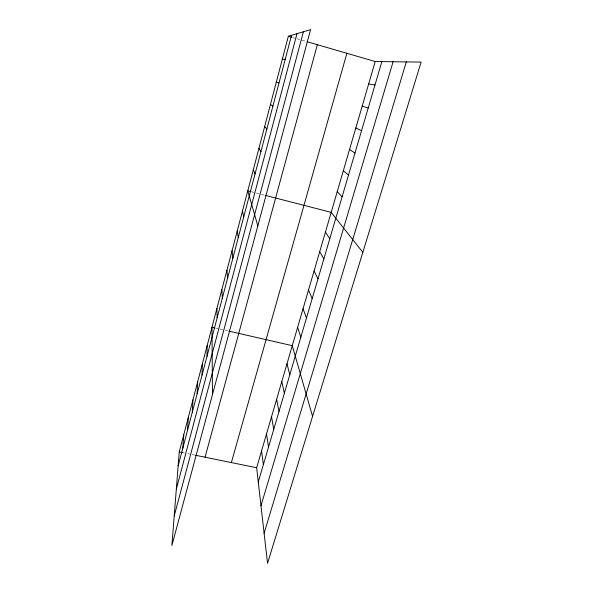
<?xml version="1.0" encoding="UTF-8"?>
<svg xmlns="http://www.w3.org/2000/svg" width="593" height="593" viewBox="0 0 593 593"><rect width="100%" height="100%" fill="white"/><g stroke="black" fill="none" stroke-linecap="round" stroke-linejoin="round"><path stroke-width="0.44" stroke-dasharray="2.96 2.22" d="M182.703 452.637L184.43 452.985M187.877 453.689L189.597 454.045M192.184 454.572L194.763 455.098M215.563 328.048L219.143 328.87M220.04 329.078L222.723 329.693M225.407 330.308L228.083 330.924M251.269 191.732L264.337 195.104M292.623 37.515L296.048 38.508M296.9 38.76L306.292 41.488"/><path stroke-width="0.89" d="M207.024 356.26L207.135 345.719M202.05 375.117L202.339 363.976M197.15 393.737L197.61 382.011M192.31 412.113L192.933 399.815M187.536 430.251L188.315 417.405M182.814 448.16L183.756 434.773M179.256 451.933L171.881 545.553L310.576 29.65L288.346 36.269L179.256 451.933L182.703 452.637M178.159 465.839L291.548 35.313M176.329 489.084L296.982 33.697M174.209 515.999L303.386 31.792M205.052 457.203L317.344 44.705M231.366 462.584L346.883 53.288M256.65 467.751L375.213 61.531L421.119 62.08L267.539 563.35L256.65 467.751L195.616 455.276M258.274 481.99L381.855 61.605M260.979 505.77L393.092 61.739M264.107 533.248L406.316 61.902M282.305 59.3L285.233 59.293M368.661 83.991L374.984 84.969M214.673 327.84L211.983 327.225L212.45 394.664M228.972 331.131L292.275 345.682L312.57 416.375M250.402 191.509L247.785 190.835L257.829 225.874M265.204 195.334L331.19 212.368L362.827 252.321M288.346 36.269L291.771 37.263M307.144 41.732L375.213 61.531M362.197 106.14L368.223 107.985M276.345 82.004L279.014 82.916M355.822 127.977L361.552 130.668M349.536 149.518L354.977 153.031M270.467 104.39L272.884 106.184M343.332 170.754L348.499 175.068M337.217 191.702L342.117 196.794M264.678 126.457L266.843 129.118M325.409 232.159L329.79 238.72M319.709 251.699L323.845 258.941M258.971 148.213L260.89 151.712M314.082 270.979L317.974 278.903M308.523 290.014L312.185 298.59M253.337 169.672L255.027 173.986M303.038 308.812L306.477 318.026M297.627 327.366L300.836 337.202M286.997 363.776L289.784 374.806M281.779 381.647L284.358 393.248M242.463 211.093L243.716 216.949M276.627 399.289L279.006 411.446M271.542 416.723L273.729 429.421M237.215 231.085L238.253 237.667M266.516 433.935L268.51 447.166M261.55 450.947L263.359 464.69M232.041 250.817L232.871 258.103M226.926 270.297L227.564 278.265M221.886 289.517L222.323 298.16M216.905 308.493L217.157 317.781"/></g></svg>
